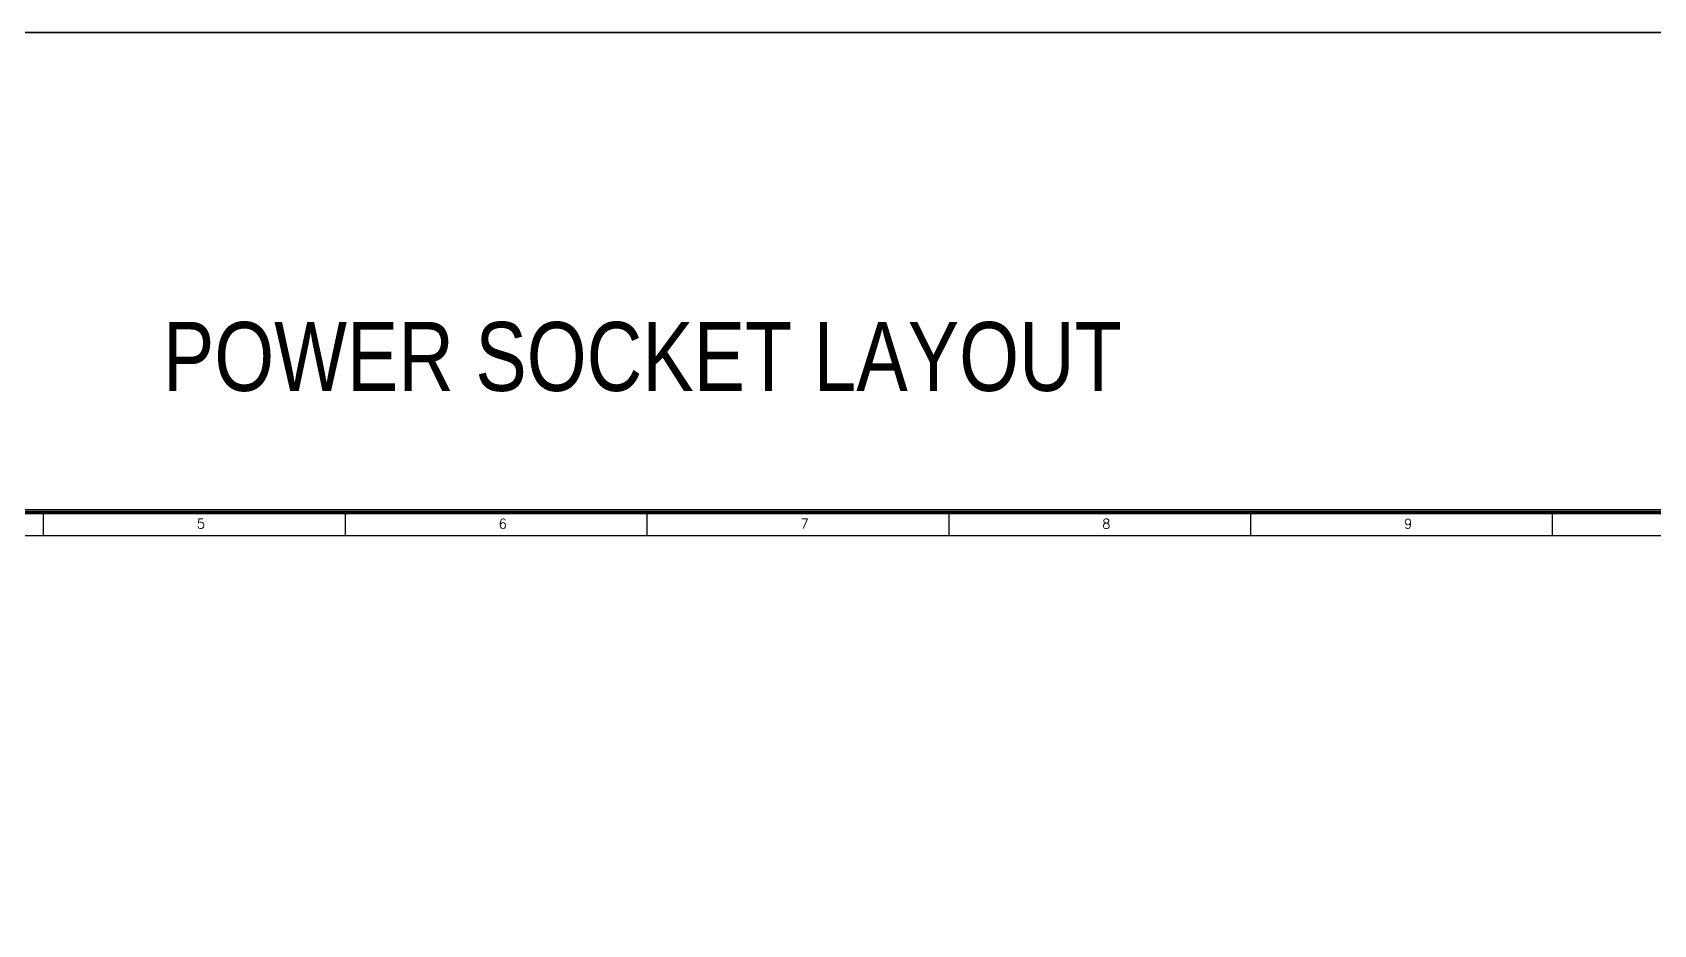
# Model space of a CAD drawing. Header units: millimetres. Extents: x 1380494 to 2061523, y -305664 to -174999.
# Drawn here: x 1644117 to 1667632, y -187935 to -174999 of the extents above; entities that cross this region are included whole.
import ezdxf
from ezdxf.enums import TextEntityAlignment as Align

# ---------------------------------------------------------------- set-up
doc = ezdxf.new("R2010")
doc.units = ezdxf.units.MM
doc.header["$LTSCALE"] = 600
doc.header["$MEASUREMENT"] = 0
doc.layers.add('AREA', color=193, linetype='Continuous', plot=False)
doc.layers.add('P-Wall', color=250, linetype='Continuous', lineweight=35)
doc.layers.add('TEXT', color=250, linetype='Continuous')
doc.layers.add('TITLE', color=7, linetype='Continuous')
doc.styles.add('ROMANS', font='romans.shx')
doc.styles.add('style1', font='swisse.ttf', dxfattribs={"width": 0.8})

# ---------------------------------------------------------------- blocks, each defined once
blk = doc.blocks.new('A$C66962185')
at = {"layer": 'TITLE', "color": 7}
for p, q in [((120.9, -140930.66), (120.9, -140928.36)), ((151.16, -140930.66), (151.16, -140928.36)), ((181.42, -140930.66), (181.42, -140928.36)), ((211.69, -140930.66), (211.69, -140928.36)), ((241.95, -140930.66), (241.95, -140928.36)), ((272.21, -140930.66), (272.21, -140928.36))]:
    blk.add_line(p, q, dxfattribs=at)
at = {"layer": 'TITLE'}
blk.add_line((2.14, -140930.66), (360.7, -140930.66), dxfattribs=at)
at = {"layer": 'TITLE', "color": 7, "const_width": 0.355}
blk.add_lwpolyline([(363, -140928.36), (363, -141178.33), (0, -141178.33), (0, -140928.36)], close=True, dxfattribs=at)
at = {"layer": 'TITLE', "color": 7, "style": 'ROMANS'}
for s, p in [('5', (136.67, -140929.48)), ('6', (166.94, -140929.48)), ('7', (197.2, -140929.48)), ('8', (227.46, -140929.48)), ('9', (257.73, -140929.48))]:
    blk.add_text(s, height=0.952, dxfattribs=at).set_placement(p, align=Align.MIDDLE)

msp = doc.modelspace()

# ---------------------------------------------------------------- linework, layer by layer
at = {"layer": 'AREA'}
for points in [[(1626747.4083, -181916.04), (1679344.1123, -181916.04), (1679344.1123, -218162.5549), (1626747.4083, -218162.5549)], [(1626792.4083, -181961.04), (1679299.1123, -181961.04), (1679299.1123, -218117.5549), (1626792.4083, -218117.5549)]]:
    msp.add_lwpolyline(points, close=True, dxfattribs=at)
at = {"layer": 'P-Wall', "color": 30, "true_color": 0xf8991e}
msp.add_lwpolyline([(1619189.0981, -174998.858), (1685626.4171, -174998.858), (1685626.4171, -224422.1168), (1619189.0981, -224422.1168)], close=True, dxfattribs=at)

# ---------------------------------------------------------------- block references
at = {"layer": 'TITLE', "xscale": 144.6465675549349, "yscale": 144.6465665108379, "zscale": 144.6465669265092}
msp.add_blockref('A$C66962185', (1626792.4083, 20202843.0172), dxfattribs=at)

# ---------------------------------------------------------------- texts
at = {"layer": 'TEXT', "color": 7, "insert": (1646009.8824, -179197.3069), "char_height": 1000, "width": 15264.688536, "attachment_point": 1, "style": 'style1'}
msp.add_mtext('{\\fArial|b0|i0|c0|p34;POWER SOCKET LAYOUT\\P}', dxfattribs=at)

doc.saveas('drawing.dxf')
